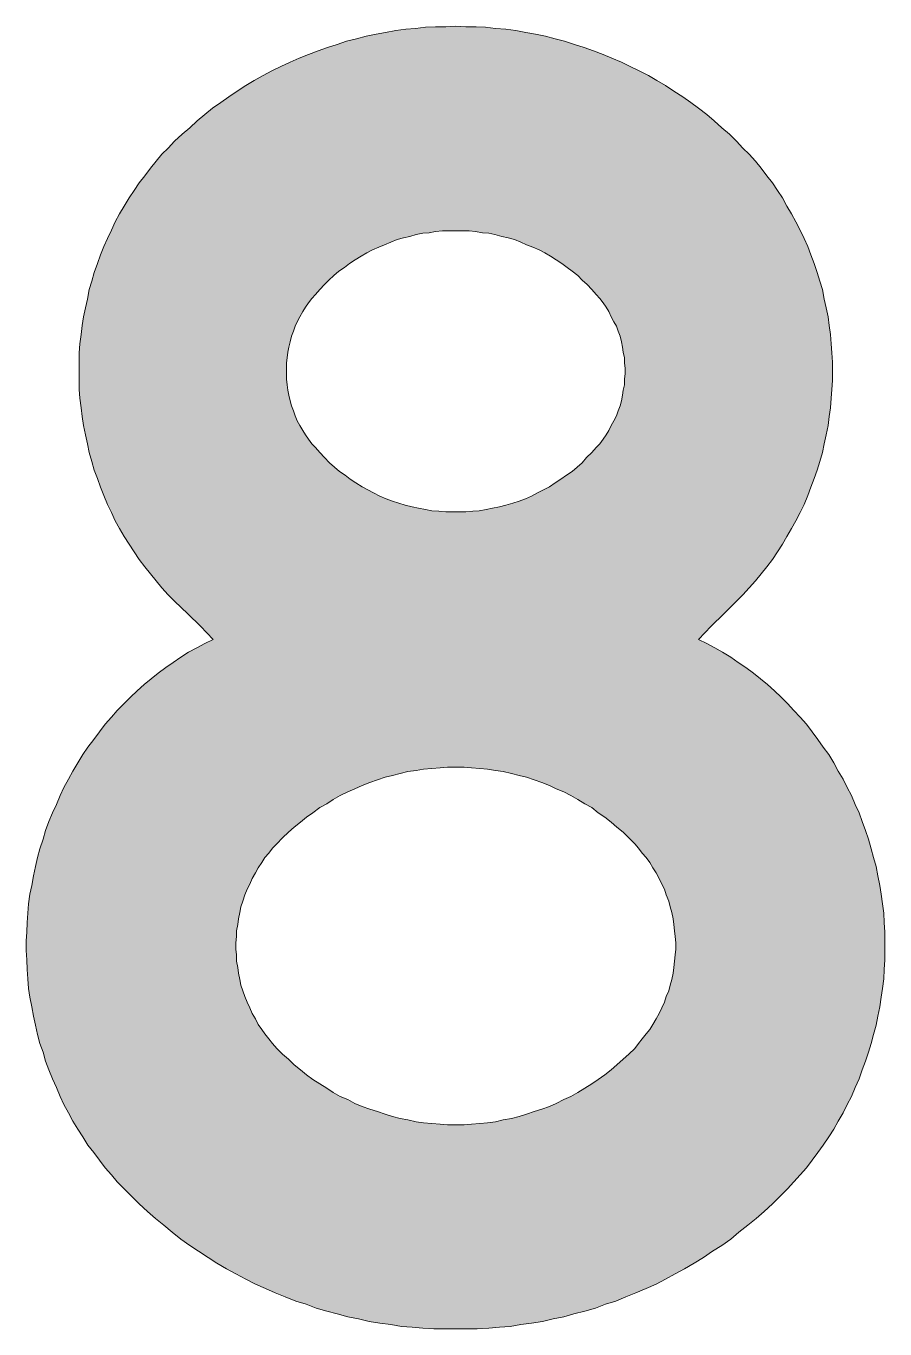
# Model space of a CAD drawing. Extents: x 0 to 420, y 0 to 297.
# Drawn here: x 27.949 to 30.772, y 60.363 to 64.647 of the extents above; entities that cross this region are included whole.
import ezdxf

# ---------------------------------------------------------------- set-up
doc = ezdxf.new("R2010")
doc.units = 0
doc.header["$LTSCALE"] = 0.5
doc.layers.add('L25', color=1, linetype='CONTINUOUS')

msp = doc.modelspace()

# ---------------------------------------------------------------- hatches: boundary and pattern name
at = {"layer": 'L25'}
h = msp.add_hatch(color=256, dxfattribs=at)
h.paths.add_polyline_path([(28.9000368, 63.7637149), (28.8875719, 63.75125), (28.8771845, 63.7367076), (28.8667971, 63.7221653), (28.8584872, 63.7076229), (28.8480998, 63.691003), (28.8397898, 63.6743832), (28.8335574, 63.6598408), (28.8273249, 63.643221), (28.8210925, 63.6266011), (28.8169375, 63.6079038), (28.8127826, 63.591284), (28.8086276, 63.5746641), (28.8065501, 63.5559668), (28.8044727, 63.539347), (28.8044727, 63.5206496), (28.8044727, 63.5040298), (28.8044727, 63.4853325), (28.8065501, 63.4666351), (28.8086276, 63.4500153), (28.8127826, 63.4333954), (28.8169375, 63.4146981), (28.8210925, 63.3980783), (28.8273249, 63.3814584), (28.8335574, 63.3648386), (28.8397898, 63.3482187), (28.8480998, 63.3336764), (28.8584872, 63.3170565), (28.8667971, 63.3025141), (28.8771845, 63.2879718), (28.8875719, 63.2734294), (28.9000368, 63.2609645), (28.9145791, 63.2443447), (28.9291215, 63.2277248), (28.9457414, 63.211105), (28.9623612, 63.1965626), (28.978981, 63.1820203), (28.9976784, 63.1695554), (29.0142982, 63.1570905), (29.0329955, 63.1446256), (29.0537703, 63.1321607), (29.0724677, 63.1217733), (29.091165, 63.1113859), (29.1119398, 63.1009985), (29.1327146, 63.0926886), (29.1534894, 63.0843787), (29.1742642, 63.0781462), (29.195039, 63.0719138), (29.2178913, 63.0656813), (29.2386661, 63.0615264), (29.2615184, 63.0573714), (29.2822932, 63.0532165), (29.3051455, 63.051139), (29.3279978, 63.0490615), (29.3508501, 63.0490615), (29.3716249, 63.0490615), (29.3944772, 63.0490615), (29.4173295, 63.051139), (29.4381043, 63.0532165), (29.4609566, 63.0573714), (29.4817314, 63.0615264), (29.5045837, 63.0656813), (29.5253585, 63.0719138), (29.5482108, 63.0781462), (29.5689856, 63.0843787), (29.5897604, 63.0926886), (29.6105352, 63.1009985), (29.6292325, 63.1113859), (29.6500073, 63.1217733), (29.6687047, 63.1321607), (29.687402, 63.1446256), (29.7060993, 63.1570905), (29.7247966, 63.1695554), (29.743494, 63.1820203), (29.7601138, 63.1965626), (29.7767336, 63.211105), (29.791276, 63.2277248), (29.8078959, 63.2443447), (29.8224382, 63.2609645), (29.8349031, 63.2734294), (29.8452905, 63.2879718), (29.8556779, 63.3025141), (29.8639878, 63.3170565), (29.8722978, 63.3336764), (29.8806077, 63.3482187), (29.8889176, 63.3648386), (29.8951501, 63.3814584), (29.9013825, 63.3980783), (29.9055375, 63.4146981), (29.9096924, 63.4333954), (29.9117699, 63.4500153), (29.9159249, 63.4666351), (29.9159249, 63.4853325), (29.9180023, 63.5040298), (29.9180023, 63.5206496), (29.9159249, 63.539347), (29.9159249, 63.5559668), (29.9117699, 63.5746641), (29.9096924, 63.591284), (29.9055375, 63.6079038), (29.9013825, 63.6266011), (29.8951501, 63.643221), (29.8889176, 63.6598408), (29.8806077, 63.6743832), (29.8722978, 63.691003), (29.8639878, 63.7076229), (29.8556779, 63.7221653), (29.8452905, 63.7367076), (29.8349031, 63.75125), (29.8224382, 63.7637149), (29.8078959, 63.7803347), (29.7933535, 63.7969546), (29.7767336, 63.8114969), (29.7621913, 63.8260393), (29.743494, 63.8405817), (29.7268741, 63.8530465), (29.7102543, 63.8655114), (29.6915569, 63.8779763), (29.6728596, 63.8904412), (29.6541623, 63.9008286), (29.635465, 63.911216), (29.6146902, 63.9195259), (29.5939153, 63.9278359), (29.575218, 63.9361458), (29.5544432, 63.9444557), (29.5336684, 63.9506881), (29.5128936, 63.9548431), (29.4900413, 63.9610755), (29.4692665, 63.9652305), (29.4484917, 63.967308), (29.4256394, 63.9714629), (29.4048646, 63.9735404), (29.3820123, 63.9735404), (29.3612375, 63.9735404), (29.3383852, 63.9735404), (29.3176104, 63.9735404), (29.2947581, 63.9714629), (29.2739833, 63.967308), (29.2532085, 63.9652305), (29.2303562, 63.9610755), (29.2095814, 63.9548431), (29.1888066, 63.9506881), (29.1680318, 63.9444557), (29.147257, 63.9361458), (29.1264822, 63.9278359), (29.1077848, 63.9195259), (29.08701, 63.911216), (29.0683127, 63.9008286), (29.0496154, 63.8904412), (29.0309181, 63.8779763), (29.0122207, 63.8655114), (28.9956009, 63.8530465), (28.9769036, 63.8405817), (28.9602837, 63.8260393), (28.9436639, 63.8114969), (28.9291215, 63.7969546), (28.9145791, 63.7803347)], flags=16)
h.paths.add_polyline_path([(28.7733104, 61.9583841), (28.7587681, 61.9438417), (28.7463032, 61.9272219), (28.7338383, 61.9126795), (28.7234509, 61.8960597), (28.710986, 61.8794398), (28.7026761, 61.86282), (28.6922887, 61.8441227), (28.6839788, 61.8254253), (28.6756689, 61.8088055), (28.6673589, 61.7901082), (28.6611265, 61.7693334), (28.654894, 61.750636), (28.6507391, 61.7319387), (28.6465841, 61.7111639), (28.6445066, 61.6924666), (28.6403517, 61.6716918), (28.6403517, 61.6529944), (28.6382742, 61.6322196), (28.6382742, 61.6114448), (28.6403517, 61.5927475), (28.6403517, 61.5719727), (28.6445066, 61.5511979), (28.6465841, 61.5325005), (28.6507391, 61.5117257), (28.654894, 61.4930284), (28.6611265, 61.4743311), (28.6673589, 61.4556338), (28.6756689, 61.4369364), (28.6839788, 61.4182391), (28.6922887, 61.3995418), (28.7026761, 61.3829219), (28.710986, 61.3642246), (28.7234509, 61.3476048), (28.7338383, 61.3330624), (28.7463032, 61.3164426), (28.7587681, 61.3019002), (28.7733104, 61.2852803), (28.7920078, 61.266583), (28.8107051, 61.2499632), (28.8294024, 61.2312658), (28.8501772, 61.214646), (28.870952, 61.1980261), (28.8917269, 61.1834838), (28.9145791, 61.1689414), (28.9374314, 61.1543991), (28.9582062, 61.1398567), (28.9810585, 61.1273918), (29.0059883, 61.1170044), (29.0288406, 61.1045395), (29.0537703, 61.0941521), (29.0787001, 61.0858422), (29.1036299, 61.0775323), (29.1285597, 61.0692223), (29.1534894, 61.0609124), (29.1784192, 61.05468), (29.203349, 61.050525), (29.2303562, 61.0442926), (29.255286, 61.0401376), (29.2822932, 61.0380601), (29.3093005, 61.0359827), (29.3342303, 61.0339052), (29.3612375, 61.0339052), (29.3882448, 61.0339052), (29.4131745, 61.0359827), (29.4401818, 61.0380601), (29.4651115, 61.0401376), (29.4921188, 61.0442926), (29.5170486, 61.050525), (29.5440558, 61.05468), (29.5689856, 61.0609124), (29.5939153, 61.0692223), (29.6188451, 61.0775323), (29.6437749, 61.0858422), (29.6687047, 61.0941521), (29.6915569, 61.1045395), (29.7164867, 61.1170044), (29.739339, 61.1273918), (29.7621913, 61.1398567), (29.7850436, 61.1543991), (29.8078959, 61.1689414), (29.8286707, 61.1834838), (29.851523, 61.1980261), (29.8722978, 61.214646), (29.8909951, 61.2312658), (29.9117699, 61.2499632), (29.9304672, 61.266583), (29.9491646, 61.2852803), (29.9616294, 61.3019002), (29.9740943, 61.3164426), (29.9865592, 61.3330624), (29.9990241, 61.3476048), (30.0094115, 61.3642246), (30.0197989, 61.3829219), (30.0301863, 61.3995418), (30.0384962, 61.4182391), (30.0468061, 61.4369364), (30.0530386, 61.4556338), (30.0613485, 61.4743311), (30.0655035, 61.4930284), (30.0717359, 61.5117257), (30.0758909, 61.5325005), (30.0779684, 61.5511979), (30.0800458, 61.5719727), (30.0821233, 61.5927475), (30.0842008, 61.6114448), (30.0842008, 61.6322196), (30.0821233, 61.6529944), (30.0800458, 61.6716918), (30.0779684, 61.6924666), (30.0758909, 61.7111639), (30.0717359, 61.7319387), (30.0655035, 61.750636), (30.0613485, 61.7693334), (30.0530386, 61.7901082), (30.0468061, 61.8088055), (30.0384962, 61.8254253), (30.0301863, 61.8441227), (30.0197989, 61.86282), (30.0094115, 61.8794398), (29.9990241, 61.8960597), (29.9865592, 61.9126795), (29.9740943, 61.9272219), (29.9616294, 61.9438417), (29.9491646, 61.9583841), (29.9304672, 61.9770814), (29.9117699, 61.9957788), (29.8909951, 62.0123986), (29.8722978, 62.0290184), (29.851523, 62.0456383), (29.8286707, 62.0601807), (29.8078959, 62.0768005), (29.7850436, 62.0892654), (29.7621913, 62.1038078), (29.739339, 62.1162726), (29.7164867, 62.1287375), (29.6915569, 62.1391249), (29.6687047, 62.1495123), (29.6437749, 62.1598997), (29.6188451, 62.1682097), (29.5939153, 62.1765196), (29.5689856, 62.182752), (29.5440558, 62.1889845), (29.5170486, 62.1952169), (29.4921188, 62.1993719), (29.4651115, 62.2035268), (29.4401818, 62.2056043), (29.4131745, 62.2076818), (29.3882448, 62.2097593), (29.3612375, 62.2097593), (29.3342303, 62.2097593), (29.3093005, 62.2076818), (29.2822932, 62.2056043), (29.255286, 62.2035268), (29.2303562, 62.1993719), (29.203349, 62.1952169), (29.1784192, 62.1889845), (29.1534894, 62.182752), (29.1285597, 62.1765196), (29.1036299, 62.1682097), (29.0787001, 62.1598997), (29.0537703, 62.1495123), (29.0288406, 62.1391249), (29.0059883, 62.1287375), (28.9810585, 62.1162726), (28.9582062, 62.1038078), (28.9374314, 62.0892654), (28.9145791, 62.0768005), (28.8917269, 62.0601807), (28.870952, 62.0456383), (28.8501772, 62.0290184), (28.8294024, 62.0123986), (28.8107051, 61.9957788), (28.7920078, 61.9770814)], flags=16)
h.paths.add_polyline_path([(29.3612375, 64.6466442), (29.3279978, 64.6445667), (29.2947581, 64.6445667), (29.2615184, 64.6424892), (29.2282787, 64.6383343), (29.1971165, 64.6362568), (29.1638768, 64.6321018), (29.1306371, 64.6258694), (29.0994749, 64.6196369), (29.0662352, 64.6134045), (29.035073, 64.6050946), (29.0018333, 64.5967847), (28.9706711, 64.5863972), (28.9395089, 64.5760098), (28.9083467, 64.5656224), (28.8771845, 64.5531576), (28.8460223, 64.5406927), (28.8169375, 64.5282278), (28.7857753, 64.5136854), (28.7566906, 64.4991431), (28.7276059, 64.4846007), (28.6985211, 64.4679808), (28.6715139, 64.451361), (28.6424292, 64.4326637), (28.6154219, 64.4139663), (28.5884147, 64.395269), (28.5614074, 64.3765717), (28.5364776, 64.3557969), (28.5115479, 64.3350221), (28.4866181, 64.3121698), (28.4616883, 64.291395), (28.4367586, 64.2685427), (28.4159838, 64.2456904), (28.395209, 64.2249156), (28.3765116, 64.2020633), (28.3578143, 64.179211), (28.339117, 64.1542813), (28.3204196, 64.131429), (28.3037998, 64.1064992), (28.28718, 64.0815694), (28.2705601, 64.0545622), (28.2560177, 64.0296324), (28.2414754, 64.0026252), (28.2290105, 63.9756179), (28.2165456, 63.9486107), (28.2040807, 63.9216034), (28.1936933, 63.8945962), (28.1833059, 63.8655114), (28.1729185, 63.8364267), (28.1646086, 63.807342), (28.1562987, 63.7803347), (28.1500662, 63.7491725), (28.1438338, 63.7200878), (28.1376013, 63.691003), (28.1334464, 63.6619183), (28.1292914, 63.6328336), (28.1251365, 63.6016714), (28.123059, 63.5725866), (28.123059, 63.5414244), (28.123059, 63.5123397), (28.123059, 63.4811775), (28.123059, 63.4520928), (28.1251365, 63.423008), (28.1292914, 63.3918458), (28.1334464, 63.3627611), (28.1376013, 63.3336764), (28.1438338, 63.3025141), (28.1500662, 63.2734294), (28.1562987, 63.2443447), (28.1646086, 63.21526), (28.1729185, 63.1861752), (28.1833059, 63.159168), (28.1936933, 63.1300832), (28.2040807, 63.103076), (28.2165456, 63.0739913), (28.2290105, 63.046984), (28.2414754, 63.0199768), (28.2560177, 62.995047), (28.2705601, 62.9680397), (28.28718, 62.94311), (28.3037998, 62.9181802), (28.3204196, 62.8932504), (28.339117, 62.8683207), (28.3578143, 62.8454684), (28.3765116, 62.8226161), (28.395209, 62.7997638), (28.4159838, 62.7769115), (28.4367586, 62.7561367), (28.4803857, 62.7145871), (28.5219353, 62.6730375), (28.5634849, 62.6294104), (28.5364776, 62.6169455), (28.5094704, 62.6024031), (28.4824631, 62.5878608), (28.4575334, 62.5712409), (28.4326036, 62.5546211), (28.4076738, 62.5380012), (28.3827441, 62.5193039), (28.3598918, 62.5006066), (28.3370395, 62.4819093), (28.3141872, 62.4611344), (28.2913349, 62.4403596), (28.2705601, 62.4195848), (28.2477078, 62.3967325), (28.2290105, 62.3738803), (28.2082357, 62.351028), (28.1895384, 62.3260982), (28.170841, 62.3011684), (28.1521437, 62.2762387), (28.1355239, 62.2513089), (28.118904, 62.2243016), (28.1022842, 62.1972944), (28.0877418, 62.1702871), (28.0731994, 62.1432799), (28.0607346, 62.1162726), (28.0482697, 62.0871879), (28.0358048, 62.0601807), (28.0233399, 62.0310959), (28.0129525, 62.0020112), (28.0046426, 61.9729265), (27.9942552, 61.9417643), (27.9859452, 61.9126795), (27.9797128, 61.8835948), (27.9734804, 61.8524326), (27.9672479, 61.8212704), (27.9610155, 61.7921856), (27.9568605, 61.7610234), (27.954783, 61.7298612), (27.9527056, 61.698699), (27.9506281, 61.6675368), (27.9485506, 61.6384521), (27.9485506, 61.6072899), (27.9506281, 61.5761276), (27.9527056, 61.5449654), (27.954783, 61.5138032), (27.9568605, 61.482641), (27.9610155, 61.4535563), (27.9672479, 61.4223941), (27.9734804, 61.3912319), (27.9797128, 61.3621471), (27.9859452, 61.3309849), (27.9942552, 61.3019002), (28.0046426, 61.2728155), (28.0129525, 61.2437307), (28.0233399, 61.214646), (28.0358048, 61.1855613), (28.0482697, 61.1564765), (28.0607346, 61.1273918), (28.0731994, 61.1003846), (28.0877418, 61.0733773), (28.1022842, 61.0463701), (28.118904, 61.0193628), (28.1355239, 60.994433), (28.1521437, 60.9674258), (28.170841, 60.942496), (28.1895384, 60.9175662), (28.2082357, 60.8926365), (28.2290105, 60.8697842), (28.2477078, 60.8469319), (28.2705601, 60.8240796), (28.2954899, 60.7991498), (28.3204196, 60.7742201), (28.3474269, 60.7492903), (28.3744341, 60.726438), (28.4014414, 60.7035857), (28.4284486, 60.6807334), (28.4575334, 60.6578812), (28.4866181, 60.6371063), (28.5157028, 60.618409), (28.546865, 60.5976342), (28.5759498, 60.5789369), (28.607112, 60.5602396), (28.6382742, 60.5436197), (28.6715139, 60.5269999), (28.7026761, 60.51038), (28.7359158, 60.4958377), (28.767078, 60.4812953), (28.8003177, 60.4688304), (28.8356349, 60.454288), (28.8688746, 60.4439006), (28.9021143, 60.4314358), (28.9374314, 60.4210484), (28.9706711, 60.4127384), (29.0059883, 60.402351), (29.0413055, 60.3961186), (29.0766226, 60.3878087), (29.1119398, 60.3815762), (29.147257, 60.3774213), (29.1825742, 60.3711888), (29.2178913, 60.3691113), (29.2532085, 60.3649564), (29.2885257, 60.3628789), (29.3259203, 60.3628789), (29.3612375, 60.3628789), (29.3965547, 60.3628789), (29.4318718, 60.3628789), (29.4692665, 60.3649564), (29.5045837, 60.3691113), (29.5399008, 60.3711888), (29.575218, 60.3774213), (29.6105352, 60.3815762), (29.6458524, 60.3878087), (29.6811695, 60.3961186), (29.7164867, 60.402351), (29.7497264, 60.4127384), (29.7850436, 60.4210484), (29.8203607, 60.4314358), (29.8536004, 60.4439006), (29.8868401, 60.454288), (29.9200798, 60.4688304), (29.9533195, 60.4812953), (29.9865592, 60.4958377), (30.0197989, 60.51038), (30.0509611, 60.5269999), (30.0821233, 60.5436197), (30.1132855, 60.5602396), (30.1444477, 60.5789369), (30.17561, 60.5976342), (30.2046947, 60.618409), (30.2358569, 60.6371063), (30.2649416, 60.6578812), (30.2919489, 60.6807334), (30.3210336, 60.7035857), (30.3480409, 60.726438), (30.3750481, 60.7492903), (30.4020554, 60.7742201), (30.4269851, 60.7991498), (30.4519149, 60.8240796), (30.4726897, 60.8469319), (30.4934645, 60.8697842), (30.5142393, 60.8926365), (30.5329366, 60.9175662), (30.551634, 60.942496), (30.5682538, 60.9674258), (30.5869511, 60.994433), (30.603571, 61.0193628), (30.6181134, 61.0463701), (30.6347332, 61.0733773), (30.6471981, 61.1003846), (30.6617404, 61.1273918), (30.6742053, 61.1564765), (30.6866702, 61.1855613), (30.6970576, 61.214646), (30.707445, 61.2437307), (30.7178324, 61.2728155), (30.7261424, 61.3019002), (30.7344523, 61.3309849), (30.7427622, 61.3621471), (30.7489946, 61.3912319), (30.7552271, 61.4223941), (30.759382, 61.4535563), (30.763537, 61.482641), (30.767692, 61.5138032), (30.7697694, 61.5449654), (30.7718469, 61.5761276), (30.7718469, 61.6072899), (30.7718469, 61.6384521), (30.7718469, 61.6675368), (30.7697694, 61.698699), (30.767692, 61.7298612), (30.763537, 61.7610234), (30.759382, 61.7921856), (30.7552271, 61.8212704), (30.7489946, 61.8524326), (30.7427622, 61.8835948), (30.7344523, 61.9126795), (30.7261424, 61.9417643), (30.7178324, 61.9729265), (30.707445, 62.0020112), (30.6970576, 62.0310959), (30.6866702, 62.0601807), (30.6742053, 62.0871879), (30.6617404, 62.1162726), (30.6471981, 62.1432799), (30.6347332, 62.1702871), (30.6181134, 62.1972944), (30.603571, 62.2243016), (30.5869511, 62.2513089), (30.5682538, 62.2762387), (30.551634, 62.3011684), (30.5329366, 62.3260982), (30.5142393, 62.351028), (30.4934645, 62.3738803), (30.4726897, 62.3967325), (30.4519149, 62.4195848), (30.4311401, 62.4403596), (30.4082878, 62.4611344), (30.3854355, 62.4819093), (30.3625832, 62.5006066), (30.3397309, 62.5193039), (30.3148012, 62.5380012), (30.2898714, 62.5546211), (30.2649416, 62.5712409), (30.2379344, 62.5878608), (30.2130046, 62.6024031), (30.1859974, 62.6169455), (30.1589901, 62.6294104), (30.2005397, 62.6730375), (30.2420893, 62.7145871), (30.283639, 62.7561367), (30.3044138, 62.7769115), (30.3251886, 62.7997638), (30.3459634, 62.8226161), (30.3646607, 62.8454684), (30.383358, 62.8683207), (30.4020554, 62.8932504), (30.4186752, 62.9181802), (30.435295, 62.94311), (30.4498374, 62.9680397), (30.4643798, 62.995047), (30.4789221, 63.0199768), (30.4934645, 63.046984), (30.5059294, 63.0739913), (30.5183943, 63.103076), (30.5287817, 63.1300832), (30.5391691, 63.159168), (30.5495565, 63.1861752), (30.5578664, 63.21526), (30.5661763, 63.2443447), (30.5724088, 63.2734294), (30.5786412, 63.3025141), (30.5848737, 63.3336764), (30.5890286, 63.3627611), (30.5931836, 63.3918458), (30.5952611, 63.423008), (30.5973385, 63.4520928), (30.599416, 63.4811775), (30.599416, 63.5123397), (30.599416, 63.5414244), (30.5973385, 63.5725866), (30.5952611, 63.6016714), (30.5931836, 63.6328336), (30.5890286, 63.6619183), (30.5848737, 63.691003), (30.5786412, 63.7200878), (30.5724088, 63.7491725), (30.5661763, 63.7803347), (30.5578664, 63.807342), (30.5495565, 63.8364267), (30.5391691, 63.8655114), (30.5287817, 63.8945962), (30.5183943, 63.9216034), (30.5059294, 63.9486107), (30.4934645, 63.9756179), (30.4789221, 64.0026252), (30.4643798, 64.0296324), (30.4498374, 64.0545622), (30.435295, 64.0815694), (30.4186752, 64.1064992), (30.4020554, 64.131429), (30.383358, 64.1542813), (30.3646607, 64.179211), (30.3459634, 64.2020633), (30.3251886, 64.2249156), (30.3044138, 64.2456904), (30.283639, 64.2685427), (30.2607867, 64.291395), (30.2358569, 64.3121698), (30.2109271, 64.3350221), (30.1859974, 64.3557969), (30.1589901, 64.3765717), (30.1340603, 64.395269), (30.1070531, 64.4139663), (30.0779684, 64.4326637), (30.0509611, 64.451361), (30.0218764, 64.4679808), (29.9948691, 64.4846007), (29.9637069, 64.4991431), (29.9346222, 64.5136854), (29.9055375, 64.5282278), (29.8743752, 64.5406927), (29.8452905, 64.5531576), (29.8141283, 64.5656224), (29.7829661, 64.5760098), (29.7518039, 64.5863972), (29.7185642, 64.5967847), (29.687402, 64.6050946), (29.6562398, 64.6134045), (29.6230001, 64.6196369), (29.5918379, 64.6258694), (29.5585982, 64.6321018), (29.5253585, 64.6362568), (29.4921188, 64.6383343), (29.4588791, 64.6424892), (29.4277169, 64.6445667), (29.3944772, 64.6445667)])

# ---------------------------------------------------------------- linework, layer by layer
at = {"layer": 'L25', "lineweight": 0, "elevation": 0.0007629}
for points in [[(29.3612375, 64.6466442), (29.3279978, 64.6445667), (29.2947581, 64.6445667), (29.2615184, 64.6424892), (29.2282787, 64.6383343), (29.1971165, 64.6362568), (29.1638768, 64.6321018), (29.1306371, 64.6258694), (29.0994749, 64.6196369), (29.0662352, 64.6134045), (29.035073, 64.6050946), (29.0018333, 64.5967847), (28.9706711, 64.5863972), (28.9395089, 64.5760098), (28.9083467, 64.5656224), (28.8771845, 64.5531576), (28.8460223, 64.5406927), (28.8169375, 64.5282278), (28.7857753, 64.5136854), (28.7566906, 64.4991431), (28.7276059, 64.4846007), (28.6985211, 64.4679808), (28.6715139, 64.451361), (28.6424292, 64.4326637), (28.6154219, 64.4139663), (28.5884147, 64.395269), (28.5614074, 64.3765717), (28.5364776, 64.3557969), (28.5115479, 64.3350221), (28.4866181, 64.3121698), (28.4616883, 64.291395), (28.4367586, 64.2685427), (28.4159838, 64.2456904), (28.395209, 64.2249156), (28.3765116, 64.2020633), (28.3578143, 64.179211), (28.339117, 64.1542813), (28.3204196, 64.131429), (28.3037998, 64.1064992), (28.28718, 64.0815694), (28.2705601, 64.0545622), (28.2560177, 64.0296324), (28.2414754, 64.0026252), (28.2290105, 63.9756179), (28.2165456, 63.9486107), (28.2040807, 63.9216034), (28.1936933, 63.8945962), (28.1833059, 63.8655114), (28.1729185, 63.8364267), (28.1646086, 63.807342), (28.1562987, 63.7803347), (28.1500662, 63.7491725), (28.1438338, 63.7200878), (28.1376013, 63.691003), (28.1334464, 63.6619183), (28.1292914, 63.6328336), (28.1251365, 63.6016714), (28.123059, 63.5725866), (28.123059, 63.5414244), (28.123059, 63.5123397), (28.123059, 63.4811775), (28.123059, 63.4520928), (28.1251365, 63.423008), (28.1292914, 63.3918458), (28.1334464, 63.3627611), (28.1376013, 63.3336764), (28.1438338, 63.3025141), (28.1500662, 63.2734294), (28.1562987, 63.2443447), (28.1646086, 63.21526), (28.1729185, 63.1861752), (28.1833059, 63.159168), (28.1936933, 63.1300832), (28.2040807, 63.103076), (28.2165456, 63.0739913), (28.2290105, 63.046984), (28.2414754, 63.0199768), (28.2560177, 62.995047), (28.2705601, 62.9680397), (28.28718, 62.94311), (28.3037998, 62.9181802), (28.3204196, 62.8932504), (28.339117, 62.8683207), (28.3578143, 62.8454684), (28.3765116, 62.8226161), (28.395209, 62.7997638), (28.4159838, 62.7769115), (28.4367586, 62.7561367), (28.4803857, 62.7145871), (28.5219353, 62.6730375), (28.5634849, 62.6294104), (28.5364776, 62.6169455), (28.5094704, 62.6024031), (28.4824631, 62.5878608), (28.4575334, 62.5712409), (28.4326036, 62.5546211), (28.4076738, 62.5380012), (28.3827441, 62.5193039), (28.3598918, 62.5006066), (28.3370395, 62.4819093), (28.3141872, 62.4611344), (28.2913349, 62.4403596), (28.2705601, 62.4195848), (28.2477078, 62.3967325), (28.2290105, 62.3738803), (28.2082357, 62.351028), (28.1895384, 62.3260982), (28.170841, 62.3011684), (28.1521437, 62.2762387), (28.1355239, 62.2513089), (28.118904, 62.2243016), (28.1022842, 62.1972944), (28.0877418, 62.1702871), (28.0731994, 62.1432799), (28.0607346, 62.1162726), (28.0482697, 62.0871879), (28.0358048, 62.0601807), (28.0233399, 62.0310959), (28.0129525, 62.0020112), (28.0046426, 61.9729265), (27.9942552, 61.9417643), (27.9859452, 61.9126795), (27.9797128, 61.8835948), (27.9734804, 61.8524326), (27.9672479, 61.8212704), (27.9610155, 61.7921856), (27.9568605, 61.7610234), (27.954783, 61.7298612), (27.9527056, 61.698699), (27.9506281, 61.6675368), (27.9485506, 61.6384521), (27.9485506, 61.6072899), (27.9506281, 61.5761276), (27.9527056, 61.5449654), (27.954783, 61.5138032), (27.9568605, 61.482641), (27.9610155, 61.4535563), (27.9672479, 61.4223941), (27.9734804, 61.3912319), (27.9797128, 61.3621471), (27.9859452, 61.3309849), (27.9942552, 61.3019002), (28.0046426, 61.2728155), (28.0129525, 61.2437307), (28.0233399, 61.214646), (28.0358048, 61.1855613), (28.0482697, 61.1564765), (28.0607346, 61.1273918), (28.0731994, 61.1003846), (28.0877418, 61.0733773), (28.1022842, 61.0463701), (28.118904, 61.0193628), (28.1355239, 60.994433), (28.1521437, 60.9674258), (28.170841, 60.942496), (28.1895384, 60.9175662), (28.2082357, 60.8926365), (28.2290105, 60.8697842), (28.2477078, 60.8469319), (28.2705601, 60.8240796), (28.2954899, 60.7991498), (28.3204196, 60.7742201), (28.3474269, 60.7492903), (28.3744341, 60.726438), (28.4014414, 60.7035857), (28.4284486, 60.6807334), (28.4575334, 60.6578812), (28.4866181, 60.6371063), (28.5157028, 60.618409), (28.546865, 60.5976342), (28.5759498, 60.5789369), (28.607112, 60.5602396), (28.6382742, 60.5436197), (28.6715139, 60.5269999), (28.7026761, 60.51038), (28.7359158, 60.4958377), (28.767078, 60.4812953), (28.8003177, 60.4688304), (28.8356349, 60.454288), (28.8688746, 60.4439006), (28.9021143, 60.4314358), (28.9374314, 60.4210484), (28.9706711, 60.4127384), (29.0059883, 60.402351), (29.0413055, 60.3961186), (29.0766226, 60.3878087), (29.1119398, 60.3815762), (29.147257, 60.3774213), (29.1825742, 60.3711888), (29.2178913, 60.3691113), (29.2532085, 60.3649564), (29.2885257, 60.3628789), (29.3259203, 60.3628789), (29.3612375, 60.3628789), (29.3965547, 60.3628789), (29.4318718, 60.3628789), (29.4692665, 60.3649564), (29.5045837, 60.3691113), (29.5399008, 60.3711888), (29.575218, 60.3774213), (29.6105352, 60.3815762), (29.6458524, 60.3878087), (29.6811695, 60.3961186), (29.7164867, 60.402351), (29.7497264, 60.4127384), (29.7850436, 60.4210484), (29.8203607, 60.4314358), (29.8536004, 60.4439006), (29.8868401, 60.454288), (29.9200798, 60.4688304), (29.9533195, 60.4812953), (29.9865592, 60.4958377), (30.0197989, 60.51038), (30.0509611, 60.5269999), (30.0821233, 60.5436197), (30.1132855, 60.5602396), (30.1444477, 60.5789369), (30.17561, 60.5976342), (30.2046947, 60.618409), (30.2358569, 60.6371063), (30.2649416, 60.6578812), (30.2919489, 60.6807334), (30.3210336, 60.7035857), (30.3480409, 60.726438), (30.3750481, 60.7492903), (30.4020554, 60.7742201), (30.4269851, 60.7991498), (30.4519149, 60.8240796), (30.4726897, 60.8469319), (30.4934645, 60.8697842), (30.5142393, 60.8926365), (30.5329366, 60.9175662), (30.551634, 60.942496), (30.5682538, 60.9674258), (30.5869511, 60.994433), (30.603571, 61.0193628), (30.6181134, 61.0463701), (30.6347332, 61.0733773), (30.6471981, 61.1003846), (30.6617404, 61.1273918), (30.6742053, 61.1564765), (30.6866702, 61.1855613), (30.6970576, 61.214646), (30.707445, 61.2437307), (30.7178324, 61.2728155), (30.7261424, 61.3019002), (30.7344523, 61.3309849), (30.7427622, 61.3621471), (30.7489946, 61.3912319), (30.7552271, 61.4223941), (30.759382, 61.4535563), (30.763537, 61.482641), (30.767692, 61.5138032), (30.7697694, 61.5449654), (30.7718469, 61.5761276), (30.7718469, 61.6072899), (30.7718469, 61.6384521), (30.7718469, 61.6675368), (30.7697694, 61.698699), (30.767692, 61.7298612), (30.763537, 61.7610234), (30.759382, 61.7921856), (30.7552271, 61.8212704), (30.7489946, 61.8524326), (30.7427622, 61.8835948), (30.7344523, 61.9126795), (30.7261424, 61.9417643), (30.7178324, 61.9729265), (30.707445, 62.0020112), (30.6970576, 62.0310959), (30.6866702, 62.0601807), (30.6742053, 62.0871879), (30.6617404, 62.1162726), (30.6471981, 62.1432799), (30.6347332, 62.1702871), (30.6181134, 62.1972944), (30.603571, 62.2243016), (30.5869511, 62.2513089), (30.5682538, 62.2762387), (30.551634, 62.3011684), (30.5329366, 62.3260982), (30.5142393, 62.351028), (30.4934645, 62.3738803), (30.4726897, 62.3967325), (30.4519149, 62.4195848), (30.4311401, 62.4403596), (30.4082878, 62.4611344), (30.3854355, 62.4819093), (30.3625832, 62.5006066), (30.3397309, 62.5193039), (30.3148012, 62.5380012), (30.2898714, 62.5546211), (30.2649416, 62.5712409), (30.2379344, 62.5878608), (30.2130046, 62.6024031), (30.1859974, 62.6169455), (30.1589901, 62.6294104), (30.2005397, 62.6730375), (30.2420893, 62.7145871), (30.283639, 62.7561367), (30.3044138, 62.7769115), (30.3251886, 62.7997638), (30.3459634, 62.8226161), (30.3646607, 62.8454684), (30.383358, 62.8683207), (30.4020554, 62.8932504), (30.4186752, 62.9181802), (30.435295, 62.94311), (30.4498374, 62.9680397), (30.4643798, 62.995047), (30.4789221, 63.0199768), (30.4934645, 63.046984), (30.5059294, 63.0739913), (30.5183943, 63.103076), (30.5287817, 63.1300832), (30.5391691, 63.159168), (30.5495565, 63.1861752), (30.5578664, 63.21526), (30.5661763, 63.2443447), (30.5724088, 63.2734294), (30.5786412, 63.3025141), (30.5848737, 63.3336764), (30.5890286, 63.3627611), (30.5931836, 63.3918458), (30.5952611, 63.423008), (30.5973385, 63.4520928), (30.599416, 63.4811775), (30.599416, 63.5123397), (30.599416, 63.5414244), (30.5973385, 63.5725866), (30.5952611, 63.6016714), (30.5931836, 63.6328336), (30.5890286, 63.6619183), (30.5848737, 63.691003), (30.5786412, 63.7200878), (30.5724088, 63.7491725), (30.5661763, 63.7803347), (30.5578664, 63.807342), (30.5495565, 63.8364267), (30.5391691, 63.8655114), (30.5287817, 63.8945962), (30.5183943, 63.9216034), (30.5059294, 63.9486107), (30.4934645, 63.9756179), (30.4789221, 64.0026252), (30.4643798, 64.0296324), (30.4498374, 64.0545622), (30.435295, 64.0815694), (30.4186752, 64.1064992), (30.4020554, 64.131429), (30.383358, 64.1542813), (30.3646607, 64.179211), (30.3459634, 64.2020633), (30.3251886, 64.2249156), (30.3044138, 64.2456904), (30.283639, 64.2685427), (30.2607867, 64.291395), (30.2358569, 64.3121698), (30.2109271, 64.3350221), (30.1859974, 64.3557969), (30.1589901, 64.3765717), (30.1340603, 64.395269), (30.1070531, 64.4139663), (30.0779684, 64.4326637), (30.0509611, 64.451361), (30.0218764, 64.4679808), (29.9948691, 64.4846007), (29.9637069, 64.4991431), (29.9346222, 64.5136854), (29.9055375, 64.5282278), (29.8743752, 64.5406927), (29.8452905, 64.5531576), (29.8141283, 64.5656224), (29.7829661, 64.5760098), (29.7518039, 64.5863972), (29.7185642, 64.5967847), (29.687402, 64.6050946), (29.6562398, 64.6134045), (29.6230001, 64.6196369), (29.5918379, 64.6258694), (29.5585982, 64.6321018), (29.5253585, 64.6362568), (29.4921188, 64.6383343), (29.4588791, 64.6424892), (29.4277169, 64.6445667), (29.3944772, 64.6445667)], [(28.9000368, 63.7637149), (28.8875719, 63.75125), (28.8771845, 63.7367076), (28.8667971, 63.7221653), (28.8584872, 63.7076229), (28.8480998, 63.691003), (28.8397898, 63.6743832), (28.8335574, 63.6598408), (28.8273249, 63.643221), (28.8210925, 63.6266011), (28.8169375, 63.6079038), (28.8127826, 63.591284), (28.8086276, 63.5746641), (28.8065501, 63.5559668), (28.8044727, 63.539347), (28.8044727, 63.5206496), (28.8044727, 63.5040298), (28.8044727, 63.4853325), (28.8065501, 63.4666351), (28.8086276, 63.4500153), (28.8127826, 63.4333954), (28.8169375, 63.4146981), (28.8210925, 63.3980783), (28.8273249, 63.3814584), (28.8335574, 63.3648386), (28.8397898, 63.3482187), (28.8480998, 63.3336764), (28.8584872, 63.3170565), (28.8667971, 63.3025141), (28.8771845, 63.2879718), (28.8875719, 63.2734294), (28.9000368, 63.2609645), (28.9145791, 63.2443447), (28.9291215, 63.2277248), (28.9457414, 63.211105), (28.9623612, 63.1965626), (28.978981, 63.1820203), (28.9976784, 63.1695554), (29.0142982, 63.1570905), (29.0329955, 63.1446256), (29.0537703, 63.1321607), (29.0724677, 63.1217733), (29.091165, 63.1113859), (29.1119398, 63.1009985), (29.1327146, 63.0926886), (29.1534894, 63.0843787), (29.1742642, 63.0781462), (29.195039, 63.0719138), (29.2178913, 63.0656813), (29.2386661, 63.0615264), (29.2615184, 63.0573714), (29.2822932, 63.0532165), (29.3051455, 63.051139), (29.3279978, 63.0490615), (29.3508501, 63.0490615), (29.3716249, 63.0490615), (29.3944772, 63.0490615), (29.4173295, 63.051139), (29.4381043, 63.0532165), (29.4609566, 63.0573714), (29.4817314, 63.0615264), (29.5045837, 63.0656813), (29.5253585, 63.0719138), (29.5482108, 63.0781462), (29.5689856, 63.0843787), (29.5897604, 63.0926886), (29.6105352, 63.1009985), (29.6292325, 63.1113859), (29.6500073, 63.1217733), (29.6687047, 63.1321607), (29.687402, 63.1446256), (29.7060993, 63.1570905), (29.7247966, 63.1695554), (29.743494, 63.1820203), (29.7601138, 63.1965626), (29.7767336, 63.211105), (29.791276, 63.2277248), (29.8078959, 63.2443447), (29.8224382, 63.2609645), (29.8349031, 63.2734294), (29.8452905, 63.2879718), (29.8556779, 63.3025141), (29.8639878, 63.3170565), (29.8722978, 63.3336764), (29.8806077, 63.3482187), (29.8889176, 63.3648386), (29.8951501, 63.3814584), (29.9013825, 63.3980783), (29.9055375, 63.4146981), (29.9096924, 63.4333954), (29.9117699, 63.4500153), (29.9159249, 63.4666351), (29.9159249, 63.4853325), (29.9180023, 63.5040298), (29.9180023, 63.5206496), (29.9159249, 63.539347), (29.9159249, 63.5559668), (29.9117699, 63.5746641), (29.9096924, 63.591284), (29.9055375, 63.6079038), (29.9013825, 63.6266011), (29.8951501, 63.643221), (29.8889176, 63.6598408), (29.8806077, 63.6743832), (29.8722978, 63.691003), (29.8639878, 63.7076229), (29.8556779, 63.7221653), (29.8452905, 63.7367076), (29.8349031, 63.75125), (29.8224382, 63.7637149), (29.8078959, 63.7803347), (29.7933535, 63.7969546), (29.7767336, 63.8114969), (29.7621913, 63.8260393), (29.743494, 63.8405817), (29.7268741, 63.8530465), (29.7102543, 63.8655114), (29.6915569, 63.8779763), (29.6728596, 63.8904412), (29.6541623, 63.9008286), (29.635465, 63.911216), (29.6146902, 63.9195259), (29.5939153, 63.9278359), (29.575218, 63.9361458), (29.5544432, 63.9444557), (29.5336684, 63.9506881), (29.5128936, 63.9548431), (29.4900413, 63.9610755), (29.4692665, 63.9652305), (29.4484917, 63.967308), (29.4256394, 63.9714629), (29.4048646, 63.9735404), (29.3820123, 63.9735404), (29.3612375, 63.9735404), (29.3383852, 63.9735404), (29.3176104, 63.9735404), (29.2947581, 63.9714629), (29.2739833, 63.967308), (29.2532085, 63.9652305), (29.2303562, 63.9610755), (29.2095814, 63.9548431), (29.1888066, 63.9506881), (29.1680318, 63.9444557), (29.147257, 63.9361458), (29.1264822, 63.9278359), (29.1077848, 63.9195259), (29.08701, 63.911216), (29.0683127, 63.9008286), (29.0496154, 63.8904412), (29.0309181, 63.8779763), (29.0122207, 63.8655114), (28.9956009, 63.8530465), (28.9769036, 63.8405817), (28.9602837, 63.8260393), (28.9436639, 63.8114969), (28.9291215, 63.7969546), (28.9145791, 63.7803347)], [(28.7733104, 61.9583841), (28.7587681, 61.9438417), (28.7463032, 61.9272219), (28.7338383, 61.9126795), (28.7234509, 61.8960597), (28.710986, 61.8794398), (28.7026761, 61.86282), (28.6922887, 61.8441227), (28.6839788, 61.8254253), (28.6756689, 61.8088055), (28.6673589, 61.7901082), (28.6611265, 61.7693334), (28.654894, 61.750636), (28.6507391, 61.7319387), (28.6465841, 61.7111639), (28.6445066, 61.6924666), (28.6403517, 61.6716918), (28.6403517, 61.6529944), (28.6382742, 61.6322196), (28.6382742, 61.6114448), (28.6403517, 61.5927475), (28.6403517, 61.5719727), (28.6445066, 61.5511979), (28.6465841, 61.5325005), (28.6507391, 61.5117257), (28.654894, 61.4930284), (28.6611265, 61.4743311), (28.6673589, 61.4556338), (28.6756689, 61.4369364), (28.6839788, 61.4182391), (28.6922887, 61.3995418), (28.7026761, 61.3829219), (28.710986, 61.3642246), (28.7234509, 61.3476048), (28.7338383, 61.3330624), (28.7463032, 61.3164426), (28.7587681, 61.3019002), (28.7733104, 61.2852803), (28.7920078, 61.266583), (28.8107051, 61.2499632), (28.8294024, 61.2312658), (28.8501772, 61.214646), (28.870952, 61.1980261), (28.8917269, 61.1834838), (28.9145791, 61.1689414), (28.9374314, 61.1543991), (28.9582062, 61.1398567), (28.9810585, 61.1273918), (29.0059883, 61.1170044), (29.0288406, 61.1045395), (29.0537703, 61.0941521), (29.0787001, 61.0858422), (29.1036299, 61.0775323), (29.1285597, 61.0692223), (29.1534894, 61.0609124), (29.1784192, 61.05468), (29.203349, 61.050525), (29.2303562, 61.0442926), (29.255286, 61.0401376), (29.2822932, 61.0380601), (29.3093005, 61.0359827), (29.3342303, 61.0339052), (29.3612375, 61.0339052), (29.3882448, 61.0339052), (29.4131745, 61.0359827), (29.4401818, 61.0380601), (29.4651115, 61.0401376), (29.4921188, 61.0442926), (29.5170486, 61.050525), (29.5440558, 61.05468), (29.5689856, 61.0609124), (29.5939153, 61.0692223), (29.6188451, 61.0775323), (29.6437749, 61.0858422), (29.6687047, 61.0941521), (29.6915569, 61.1045395), (29.7164867, 61.1170044), (29.739339, 61.1273918), (29.7621913, 61.1398567), (29.7850436, 61.1543991), (29.8078959, 61.1689414), (29.8286707, 61.1834838), (29.851523, 61.1980261), (29.8722978, 61.214646), (29.8909951, 61.2312658), (29.9117699, 61.2499632), (29.9304672, 61.266583), (29.9491646, 61.2852803), (29.9616294, 61.3019002), (29.9740943, 61.3164426), (29.9865592, 61.3330624), (29.9990241, 61.3476048), (30.0094115, 61.3642246), (30.0197989, 61.3829219), (30.0301863, 61.3995418), (30.0384962, 61.4182391), (30.0468061, 61.4369364), (30.0530386, 61.4556338), (30.0613485, 61.4743311), (30.0655035, 61.4930284), (30.0717359, 61.5117257), (30.0758909, 61.5325005), (30.0779684, 61.5511979), (30.0800458, 61.5719727), (30.0821233, 61.5927475), (30.0842008, 61.6114448), (30.0842008, 61.6322196), (30.0821233, 61.6529944), (30.0800458, 61.6716918), (30.0779684, 61.6924666), (30.0758909, 61.7111639), (30.0717359, 61.7319387), (30.0655035, 61.750636), (30.0613485, 61.7693334), (30.0530386, 61.7901082), (30.0468061, 61.8088055), (30.0384962, 61.8254253), (30.0301863, 61.8441227), (30.0197989, 61.86282), (30.0094115, 61.8794398), (29.9990241, 61.8960597), (29.9865592, 61.9126795), (29.9740943, 61.9272219), (29.9616294, 61.9438417), (29.9491646, 61.9583841), (29.9304672, 61.9770814), (29.9117699, 61.9957788), (29.8909951, 62.0123986), (29.8722978, 62.0290184), (29.851523, 62.0456383), (29.8286707, 62.0601807), (29.8078959, 62.0768005), (29.7850436, 62.0892654), (29.7621913, 62.1038078), (29.739339, 62.1162726), (29.7164867, 62.1287375), (29.6915569, 62.1391249), (29.6687047, 62.1495123), (29.6437749, 62.1598997), (29.6188451, 62.1682097), (29.5939153, 62.1765196), (29.5689856, 62.182752), (29.5440558, 62.1889845), (29.5170486, 62.1952169), (29.4921188, 62.1993719), (29.4651115, 62.2035268), (29.4401818, 62.2056043), (29.4131745, 62.2076818), (29.3882448, 62.2097593), (29.3612375, 62.2097593), (29.3342303, 62.2097593), (29.3093005, 62.2076818), (29.2822932, 62.2056043), (29.255286, 62.2035268), (29.2303562, 62.1993719), (29.203349, 62.1952169), (29.1784192, 62.1889845), (29.1534894, 62.182752), (29.1285597, 62.1765196), (29.1036299, 62.1682097), (29.0787001, 62.1598997), (29.0537703, 62.1495123), (29.0288406, 62.1391249), (29.0059883, 62.1287375), (28.9810585, 62.1162726), (28.9582062, 62.1038078), (28.9374314, 62.0892654), (28.9145791, 62.0768005), (28.8917269, 62.0601807), (28.870952, 62.0456383), (28.8501772, 62.0290184), (28.8294024, 62.0123986), (28.8107051, 61.9957788), (28.7920078, 61.9770814)]]:
    msp.add_lwpolyline(points, close=True, dxfattribs=at)

doc.saveas('drawing.dxf')
